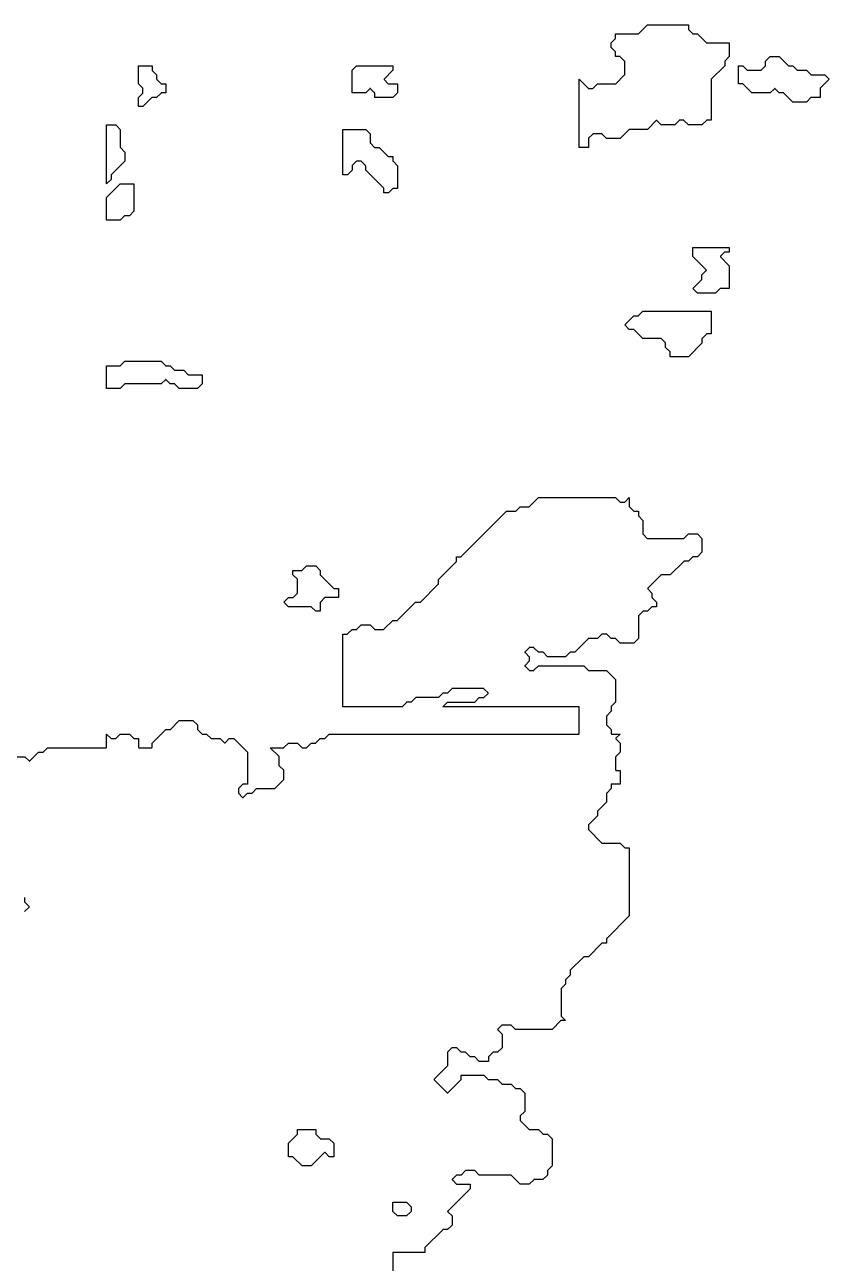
# Model space of a CAD drawing. Header units: metres. Extents: x 0 to 799, y 1 to 1100.
# Drawn here: x 450 to 627, y 827.6 to 1100 of the extents above; entities that cross this region are included whole.
import ezdxf

# ---------------------------------------------------------------- set-up
doc = ezdxf.new("R2010")
doc.units = ezdxf.units.M
doc.layers.add('forest', color=7, linetype='Continuous')
doc.layers.add('forestfragmentation', color=7, linetype='Continuous')

msp = doc.modelspace()

# ---------------------------------------------------------------- linework, layer by layer
at = {"layer": 'forest', "color": 194}
for points in [[(572, 1088), (572, 1088), (573.97, 1086.03), (573.98, 1086.02), (573.99, 1086.02), (573.99, 1086.01), (574, 1086.01), (574.01, 1086), (574.02, 1086), (574.03, 1086), (574.04, 1086), (574.96, 1086), (574.97, 1086), (574.98, 1086), (574.99, 1086), (575, 1086.01), (575.01, 1086.01), (575.01, 1086.02), (575.02, 1086.02), (575.03, 1086.03), (576, 1087), (576, 1087), (576, 1087), (579.96, 1087), (579.97, 1087), (579.98, 1087), (579.99, 1087), (580, 1087.01), (580.01, 1087.01), (580.01, 1087.02), (580.02, 1087.02), (580.03, 1087.03), (581.97, 1088.97), (581.98, 1088.98), (581.98, 1088.99), (581.99, 1088.99), (581.99, 1089), (582, 1089.01), (582, 1089.02), (582, 1089.03), (582, 1089.04), (582, 1091.96), (582, 1091.97), (582, 1091.98), (582, 1091.99), (581.99, 1092), (581.99, 1092.01), (581.98, 1092.01), (581.98, 1092.02), (581.97, 1092.03), (581.03, 1092.97), (581.02, 1092.98), (581.01, 1092.98), (581.01, 1092.99), (581, 1092.99), (580.99, 1093), (580.98, 1093), (580.97, 1093), (580.96, 1093), (580, 1093), (580, 1093), (580, 1093), (580, 1093.96), (580, 1093.97), (580, 1093.98), (580, 1093.99), (579.99, 1094), (579.99, 1094.01), (579.98, 1094.01), (579.98, 1094.02), (579.97, 1094.03), (579, 1095), (579, 1095), (579, 1095), (579, 1096), (579, 1096), (579, 1096), (579.97, 1096.97), (579.98, 1096.98), (579.98, 1096.99), (579.99, 1096.99), (579.99, 1097), (580, 1097.01), (580, 1097.02), (580, 1097.03), (580, 1097.04), (580, 1098), (580, 1098), (580, 1098), (584.96, 1098), (584.97, 1098), (584.98, 1098), (584.99, 1098), (585, 1098.01), (585.01, 1098.01), (585.01, 1098.02), (585.02, 1098.02), (585.03, 1098.03), (587, 1100), (587, 1100), (587, 1100), (596, 1100), (596, 1100), (596, 1100), (596, 1099.04), (596, 1099.03), (596, 1099.02), (596, 1099.01), (596.01, 1099), (596.01, 1098.99), (596.02, 1098.99), (596.02, 1098.98), (596.03, 1098.97), (596.97, 1098.03), (596.98, 1098.02), (596.99, 1098.02), (596.99, 1098.01), (597, 1098.01), (597.01, 1098), (597.02, 1098), (597.03, 1098), (597.04, 1098), (598, 1098), (598, 1098), (598, 1098), (599.97, 1096.03), (599.98, 1096.02), (599.99, 1096.02), (599.99, 1096.01), (600, 1096.01), (600.01, 1096), (600.02, 1096), (600.03, 1096), (600.04, 1096), (605, 1096), (605, 1096), (605, 1096), (605, 1093), (605, 1093), (605, 1093), (604.03, 1092.03), (604.02, 1092.02), (604.02, 1092.01), (604.01, 1092.01), (604.01, 1092), (604, 1091.99), (604, 1091.98), (604, 1091.97), (604, 1091.96), (604, 1091), (604, 1091), (604, 1091), (601.03, 1088.03), (601.02, 1088.02), (601.02, 1088.01), (601.01, 1088.01), (601.01, 1088), (601, 1087.99), (601, 1087.98), (601, 1087.97), (601, 1087.96), (601, 1079), (601, 1079), (601, 1079), (600.04, 1079), (600.03, 1079), (600.02, 1079), (600.01, 1079), (600, 1078.99), (599.99, 1078.99), (599.99, 1078.98), (599.98, 1078.98), (599.97, 1078.97), (599, 1078), (599, 1078), (599, 1078), (596, 1078), (596, 1078), (596, 1078), (595.03, 1078.97), (595.02, 1078.98), (595.01, 1078.98), (595.01, 1078.99), (595, 1078.99), (594.99, 1079), (594.98, 1079), (594.97, 1079), (594.96, 1079), (594.04, 1079), (594.03, 1079), (594.02, 1079), (594.01, 1079), (594, 1078.99), (593.99, 1078.99), (593.99, 1078.98), (593.98, 1078.98), (593.97, 1078.97), (593, 1078), (593, 1078), (593, 1078), (590, 1078), (590, 1078), (590, 1078), (589.07, 1078.93), (589.06, 1078.94), (589.06, 1078.94), (589.05, 1078.95), (589.04, 1078.95), (589.03, 1078.95), (589.02, 1078.96), (589.01, 1078.96), (589, 1078.96), (588.99, 1078.96), (588.98, 1078.96), (588.97, 1078.95), (588.96, 1078.95), (588.95, 1078.95), (588.94, 1078.94), (588.94, 1078.94), (588.93, 1078.93), (587, 1077), (587, 1077), (587, 1077), (583.04, 1077), (583.03, 1077), (583.02, 1077), (583.01, 1077), (583, 1076.99), (582.99, 1076.99), (582.99, 1076.98), (582.98, 1076.98), (582.97, 1076.97), (581, 1075), (581, 1075), (581, 1075), (578, 1075), (578, 1075), (578, 1075), (577.03, 1075.97), (577.02, 1075.98), (577.01, 1075.98), (577.01, 1075.99), (577, 1075.99), (576.99, 1076), (576.98, 1076), (576.97, 1076), (576.96, 1076), (575.04, 1076), (575.03, 1076), (575.02, 1076), (575.01, 1076), (575, 1075.99), (574.99, 1075.99), (574.99, 1075.98), (574.98, 1075.98), (574.97, 1075.97), (574.03, 1075.03), (574.02, 1075.02), (574.02, 1075.01), (574.01, 1075.01), (574.01, 1075), (574, 1074.99), (574, 1074.98), (574, 1074.97), (574, 1074.96), (574, 1073), (574, 1073), (574, 1073), (572, 1073), (572, 1073), (572, 1073), (572, 1088), (572, 1088)], [(607, 1087), (607, 1087), (607, 1091), (607, 1091), (607, 1091), (608, 1091), (608, 1091), (608, 1091), (608.97, 1090.03), (608.98, 1090.02), (608.99, 1090.02), (608.99, 1090.01), (609, 1090.01), (609.01, 1090), (609.02, 1090), (609.03, 1090), (609.04, 1090), (611.96, 1090), (611.97, 1090), (611.98, 1090), (611.99, 1090), (612, 1090.01), (612.01, 1090.01), (612.01, 1090.02), (612.02, 1090.02), (612.03, 1090.03), (612.97, 1090.97), (612.98, 1090.98), (612.98, 1090.99), (612.99, 1090.99), (612.99, 1091), (613, 1091.01), (613, 1091.02), (613, 1091.03), (613, 1091.04), (613, 1092), (613, 1092), (613, 1092), (614, 1093), (614, 1093), (614, 1093), (616, 1093), (616, 1093), (616, 1093), (617.97, 1091.03), (617.98, 1091.02), (617.99, 1091.02), (617.99, 1091.01), (618, 1091.01), (618.01, 1091), (618.02, 1091), (618.03, 1091), (618.04, 1091), (619, 1091), (619, 1091), (619, 1091), (619.97, 1090.03), (619.98, 1090.02), (619.99, 1090.02), (619.99, 1090.01), (620, 1090.01), (620.01, 1090), (620.02, 1090), (620.03, 1090), (620.04, 1090), (622, 1090), (622, 1090), (622, 1090), (622.97, 1089.03), (622.98, 1089.02), (622.99, 1089.02), (622.99, 1089.01), (623, 1089.01), (623.01, 1089), (623.02, 1089), (623.03, 1089), (623.04, 1089), (626, 1089), (626, 1089), (626, 1089), (627, 1088), (627, 1088), (627, 1088), (625.03, 1086.03), (625.02, 1086.02), (625.02, 1086.01), (625.01, 1086.01), (625.01, 1086), (625, 1085.99), (625, 1085.98), (625, 1085.97), (625, 1085.96), (625, 1084), (625, 1084), (625, 1084), (623.04, 1084), (623.03, 1084), (623.02, 1084), (623.01, 1084), (623, 1083.99), (622.99, 1083.99), (622.99, 1083.98), (622.98, 1083.98), (622.97, 1083.97), (622, 1083), (622, 1083), (622, 1083), (619, 1083), (619, 1083), (619, 1083), (617.03, 1084.97), (617.02, 1084.98), (617.01, 1084.98), (617.01, 1084.99), (617, 1084.99), (616.99, 1085), (616.98, 1085), (616.97, 1085), (616.96, 1085), (616, 1085), (616, 1085), (616, 1085), (615.07, 1085.93), (615.06, 1085.94), (615.06, 1085.94), (615.05, 1085.95), (615.04, 1085.95), (615.03, 1085.95), (615.02, 1085.96), (615.01, 1085.96), (615, 1085.96), (614.99, 1085.96), (614.98, 1085.96), (614.97, 1085.95), (614.96, 1085.95), (614.95, 1085.95), (614.94, 1085.94), (614.94, 1085.94), (614.93, 1085.93), (614, 1085), (614, 1085), (614, 1085), (610, 1085), (610, 1085), (610, 1085), (608.03, 1086.97), (608.02, 1086.98), (608.01, 1086.98), (608.01, 1086.99), (608, 1086.99), (607.99, 1087), (607.98, 1087), (607.97, 1087), (607.96, 1087), (607, 1087), (607, 1087)], [(475, 1091), (475, 1091), (478, 1091), (478, 1091), (478, 1091), (478, 1090.04), (478, 1090.03), (478, 1090.02), (478, 1090.01), (478.01, 1090), (478.01, 1089.99), (478.02, 1089.99), (478.02, 1089.98), (478.03, 1089.97), (479, 1089), (479, 1089), (479, 1089), (479, 1088.04), (479, 1088.03), (479, 1088.02), (479, 1088.01), (479.01, 1088), (479.01, 1087.99), (479.02, 1087.99), (479.02, 1087.98), (479.03, 1087.97), (479.97, 1087.03), (479.98, 1087.02), (479.99, 1087.02), (479.99, 1087.01), (480, 1087.01), (480.01, 1087), (480.02, 1087), (480.03, 1087), (480.04, 1087), (481, 1087), (481, 1087), (481, 1087), (481, 1085), (481, 1085), (481, 1085), (480.04, 1085), (480.03, 1085), (480.02, 1085), (480.01, 1085), (480, 1084.99), (479.99, 1084.99), (479.99, 1084.98), (479.98, 1084.98), (479.97, 1084.97), (479, 1084), (479, 1084), (479, 1084), (478.04, 1084), (478.03, 1084), (478.02, 1084), (478.01, 1084), (478, 1083.99), (477.99, 1083.99), (477.99, 1083.98), (477.98, 1083.98), (477.97, 1083.97), (476, 1082), (476, 1082), (476, 1082), (475, 1082), (475, 1082), (475, 1082), (475, 1084), (475, 1084), (475, 1084), (475.97, 1084.97), (475.98, 1084.98), (475.98, 1084.99), (475.99, 1084.99), (475.99, 1085), (476, 1085.01), (476, 1085.02), (476, 1085.03), (476, 1085.04), (476, 1085.96), (476, 1085.97), (476, 1085.98), (476, 1085.99), (475.99, 1086), (475.99, 1086.01), (475.98, 1086.01), (475.98, 1086.02), (475.97, 1086.03), (475, 1087), (475, 1087), (475, 1087), (475, 1091), (475, 1091)], [(522, 1085), (522, 1085), (522, 1090), (522, 1090), (522, 1090), (523, 1091), (523, 1091), (523, 1091), (531, 1091), (531, 1091), (531, 1091), (531, 1090), (531, 1090), (531, 1090), (529.07, 1088.07), (529.06, 1088.06), (529.06, 1088.06), (529.05, 1088.05), (529.05, 1088.04), (529.05, 1088.03), (529.04, 1088.02), (529.04, 1088.01), (529.04, 1088), (529.04, 1087.99), (529.04, 1087.98), (529.05, 1087.97), (529.05, 1087.96), (529.05, 1087.95), (529.06, 1087.94), (529.06, 1087.94), (529.07, 1087.93), (529.97, 1087.03), (529.98, 1087.02), (529.99, 1087.02), (529.99, 1087.01), (530, 1087.01), (530.01, 1087), (530.02, 1087), (530.03, 1087), (530.04, 1087), (532, 1087), (532, 1087), (532, 1087), (532, 1085), (532, 1085), (532, 1085), (531, 1084), (531, 1084), (531, 1084), (527, 1084), (527, 1084), (527, 1084), (527, 1084.96), (527, 1084.97), (527, 1084.98), (527, 1084.99), (526.99, 1085), (526.99, 1085.01), (526.98, 1085.01), (526.98, 1085.02), (526.97, 1085.03), (526.07, 1085.93), (526.06, 1085.94), (526.06, 1085.94), (526.05, 1085.95), (526.04, 1085.95), (526.03, 1085.95), (526.02, 1085.96), (526.01, 1085.96), (526, 1085.96), (525.99, 1085.96), (525.98, 1085.96), (525.97, 1085.95), (525.96, 1085.95), (525.95, 1085.95), (525.94, 1085.94), (525.94, 1085.94), (525.93, 1085.93), (525, 1085), (525, 1085), (525, 1085), (522, 1085), (522, 1085)], [(468, 1078), (468, 1078), (470, 1078), (470, 1078), (470, 1078), (471, 1077), (471, 1077), (471, 1077), (471, 1073.04), (471, 1073.03), (471, 1073.02), (471, 1073.01), (471.01, 1073), (471.01, 1072.99), (471.02, 1072.99), (471.02, 1072.98), (471.03, 1072.97), (472, 1072), (472, 1072), (472, 1072), (472, 1070), (472, 1070), (472, 1070), (469.03, 1067.03), (469.02, 1067.02), (469.02, 1067.01), (469.01, 1067.01), (469.01, 1067), (469, 1066.99), (469, 1066.98), (469, 1066.97), (469, 1066.96), (469, 1066), (469, 1066), (469, 1066), (468, 1065), (468, 1065), (468, 1065), (468, 1078), (468, 1078)], [(520, 1077), (520, 1077), (525, 1077), (525, 1077), (525, 1077), (526, 1076), (526, 1076), (526, 1076), (526, 1074.04), (526, 1074.03), (526, 1074.02), (526, 1074.01), (526.01, 1074), (526.01, 1073.99), (526.02, 1073.99), (526.02, 1073.98), (526.03, 1073.97), (526.97, 1073.03), (526.98, 1073.02), (526.99, 1073.02), (526.99, 1073.01), (527, 1073.01), (527.01, 1073), (527.02, 1073), (527.03, 1073), (527.04, 1073), (528, 1073), (528, 1073), (528, 1073), (529.97, 1071.03), (529.98, 1071.02), (529.99, 1071.02), (529.99, 1071.01), (530, 1071.01), (530.01, 1071), (530.02, 1071), (530.03, 1071), (530.04, 1071), (531, 1071), (531, 1071), (531, 1071), (531, 1070.04), (531, 1070.03), (531, 1070.02), (531, 1070.01), (531.01, 1070), (531.01, 1069.99), (531.02, 1069.99), (531.02, 1069.98), (531.03, 1069.97), (532, 1069), (532, 1069), (532, 1069), (532, 1064), (532, 1064), (532, 1064), (531.04, 1064), (531.03, 1064), (531.02, 1064), (531.01, 1064), (531, 1063.99), (530.99, 1063.99), (530.99, 1063.98), (530.98, 1063.98), (530.97, 1063.97), (530, 1063), (530, 1063), (530, 1063), (529, 1063), (529, 1063), (529, 1063), (529, 1063.96), (529, 1063.97), (529, 1063.98), (529, 1063.99), (528.99, 1064), (528.99, 1064.01), (528.98, 1064.01), (528.98, 1064.02), (528.97, 1064.03), (525, 1068), (525, 1068), (525, 1068), (525, 1068.96), (525, 1068.97), (525, 1068.98), (525, 1068.99), (524.99, 1069), (524.99, 1069.01), (524.98, 1069.01), (524.98, 1069.02), (524.97, 1069.03), (524.03, 1069.97), (524.02, 1069.98), (524.01, 1069.98), (524.01, 1069.99), (524, 1069.99), (523.99, 1070), (523.98, 1070), (523.97, 1070), (523.96, 1070), (523.04, 1070), (523.03, 1070), (523.02, 1070), (523.01, 1070), (523, 1069.99), (522.99, 1069.99), (522.99, 1069.98), (522.98, 1069.98), (522.97, 1069.97), (522.03, 1069.03), (522.02, 1069.02), (522.02, 1069.01), (522.01, 1069.01), (522.01, 1069), (522, 1068.99), (522, 1068.98), (522, 1068.97), (522, 1068.96), (522, 1068), (522, 1068), (522, 1068), (521, 1067), (521, 1067), (521, 1067), (520, 1067), (520, 1067), (520, 1067), (520, 1077), (520, 1077)], [(468, 1057), (468, 1057), (468, 1062), (468, 1062), (468, 1062), (471, 1065), (471, 1065), (471, 1065), (474, 1065), (474, 1065), (474, 1065), (474, 1059), (474, 1059), (474, 1059), (473, 1058), (473, 1058), (473, 1058), (472.04, 1058), (472.03, 1058), (472.02, 1058), (472.01, 1058), (472, 1057.99), (471.99, 1057.99), (471.99, 1057.98), (471.98, 1057.98), (471.97, 1057.97), (471, 1057), (471, 1057), (471, 1057), (468, 1057), (468, 1057)], [(597, 1051), (597, 1051), (605, 1051), (605, 1051), (605, 1051), (605, 1050), (605, 1050), (605, 1050), (604.04, 1050), (604.03, 1050), (604.02, 1050), (604.01, 1050), (604, 1049.99), (603.99, 1049.99), (603.99, 1049.98), (603.98, 1049.98), (603.97, 1049.97), (603.07, 1049.07), (603.06, 1049.06), (603.06, 1049.06), (603.05, 1049.05), (603.05, 1049.04), (603.05, 1049.03), (603.04, 1049.02), (603.04, 1049.01), (603.04, 1049), (603.04, 1048.99), (603.04, 1048.98), (603.05, 1048.97), (603.05, 1048.96), (603.05, 1048.95), (603.06, 1048.94), (603.06, 1048.94), (603.07, 1048.93), (605, 1047), (605, 1047), (605, 1047), (605, 1042), (605, 1042), (605, 1042), (603.04, 1042), (603.03, 1042), (603.02, 1042), (603.01, 1042), (603, 1041.99), (602.99, 1041.99), (602.99, 1041.98), (602.98, 1041.98), (602.97, 1041.97), (602, 1041), (602, 1041), (602, 1041), (598, 1041), (598, 1041), (598, 1041), (597, 1042), (597, 1042), (597, 1042), (598.97, 1043.97), (598.98, 1043.98), (598.98, 1043.99), (598.99, 1043.99), (598.99, 1044), (599, 1044.01), (599, 1044.02), (599, 1044.03), (599, 1044.04), (599, 1045), (599, 1045), (599, 1045), (599.93, 1045.93), (599.94, 1045.94), (599.94, 1045.94), (599.95, 1045.95), (599.95, 1045.96), (599.95, 1045.97), (599.96, 1045.98), (599.96, 1045.99), (599.96, 1046), (599.96, 1046.01), (599.96, 1046.02), (599.95, 1046.03), (599.95, 1046.04), (599.95, 1046.05), (599.94, 1046.06), (599.94, 1046.06), (599.93, 1046.07), (597, 1049), (597, 1049), (597, 1049), (597, 1051), (597, 1051)], [(582, 1034), (582, 1034), (584, 1036), (584, 1036), (584, 1036), (584.96, 1036), (584.97, 1036), (584.98, 1036), (584.99, 1036), (585, 1036.01), (585.01, 1036.01), (585.01, 1036.02), (585.02, 1036.02), (585.03, 1036.03), (586, 1037), (586, 1037), (586, 1037), (601, 1037), (601, 1037), (601, 1037), (601, 1032), (601, 1032), (601, 1032), (600.04, 1032), (600.03, 1032), (600.02, 1032), (600.01, 1032), (600, 1031.99), (599.99, 1031.99), (599.99, 1031.98), (599.98, 1031.98), (599.97, 1031.97), (599.03, 1031.03), (599.02, 1031.02), (599.02, 1031.01), (599.01, 1031.01), (599.01, 1031), (599, 1030.99), (599, 1030.98), (599, 1030.97), (599, 1030.96), (599, 1030), (599, 1030), (599, 1030), (596, 1027), (596, 1027), (596, 1027), (592, 1027), (592, 1027), (592, 1027), (592, 1027.96), (592, 1027.97), (592, 1027.98), (592, 1027.99), (591.99, 1028), (591.99, 1028.01), (591.98, 1028.01), (591.98, 1028.02), (591.97, 1028.03), (591, 1029), (591, 1029), (591, 1029), (591, 1029.96), (591, 1029.97), (591, 1029.98), (591, 1029.99), (590.99, 1030), (590.99, 1030.01), (590.98, 1030.01), (590.98, 1030.02), (590.97, 1030.03), (590.03, 1030.97), (590.02, 1030.98), (590.01, 1030.98), (590.01, 1030.99), (590, 1030.99), (589.99, 1031), (589.98, 1031), (589.97, 1031), (589.96, 1031), (586, 1031), (586, 1031), (586, 1031), (584.03, 1032.97), (584.02, 1032.98), (584.01, 1032.98), (584.01, 1032.99), (584, 1032.99), (583.99, 1033), (583.98, 1033), (583.97, 1033), (583.96, 1033), (583, 1033), (583, 1033), (583, 1033), (582, 1034), (582, 1034)], [(468, 1020), (468, 1020), (468, 1025), (468, 1025), (468, 1025), (470.96, 1025), (470.97, 1025), (470.98, 1025), (470.99, 1025), (471, 1025.01), (471.01, 1025.01), (471.01, 1025.02), (471.02, 1025.02), (471.03, 1025.03), (472, 1026), (472, 1026), (472, 1026), (480, 1026), (480, 1026), (480, 1026), (480.97, 1025.03), (480.98, 1025.02), (480.99, 1025.02), (480.99, 1025.01), (481, 1025.01), (481.01, 1025), (481.02, 1025), (481.03, 1025), (481.04, 1025), (482, 1025), (482, 1025), (482, 1025), (482.97, 1024.03), (482.98, 1024.02), (482.99, 1024.02), (482.99, 1024.01), (483, 1024.01), (483.01, 1024), (483.02, 1024), (483.03, 1024), (483.04, 1024), (485, 1024), (485, 1024), (485, 1024), (485.97, 1023.03), (485.98, 1023.02), (485.99, 1023.02), (485.99, 1023.01), (486, 1023.01), (486.01, 1023), (486.02, 1023), (486.03, 1023), (486.04, 1023), (489, 1023), (489, 1023), (489, 1023), (489, 1021), (489, 1021), (489, 1021), (488, 1020), (488, 1020), (488, 1020), (484, 1020), (484, 1020), (484, 1020), (483.03, 1020.97), (483.02, 1020.98), (483.01, 1020.98), (483.01, 1020.99), (483, 1020.99), (482.99, 1021), (482.98, 1021), (482.97, 1021), (482.96, 1021), (482, 1021), (482, 1021), (482, 1021), (481.07, 1021.93), (481.06, 1021.94), (481.06, 1021.94), (481.05, 1021.95), (481.04, 1021.95), (481.03, 1021.95), (481.02, 1021.96), (481.01, 1021.96), (481, 1021.96), (480.99, 1021.96), (480.98, 1021.96), (480.97, 1021.95), (480.96, 1021.95), (480.95, 1021.95), (480.94, 1021.94), (480.94, 1021.94), (480.93, 1021.93), (480, 1021), (480, 1021), (480, 1021), (472.04, 1021), (472.03, 1021), (472.02, 1021), (472.01, 1021), (472, 1020.99), (471.99, 1020.99), (471.99, 1020.98), (471.98, 1020.98), (471.97, 1020.97), (471, 1020), (471, 1020), (471, 1020), (468, 1020), (468, 1020)], [(448, 939), (450, 939), (450, 939), (450, 939), (450.93, 938.07), (450.94, 938.06), (450.94, 938.06), (450.95, 938.05), (450.96, 938.05), (450.97, 938.05), (450.98, 938.04), (450.99, 938.04), (451, 938.04), (451.01, 938.04), (451.02, 938.04), (451.03, 938.05), (451.04, 938.05), (451.05, 938.05), (451.06, 938.06), (451.06, 938.06), (451.07, 938.07), (453, 940), (453, 940), (453, 940), (453.96, 940), (453.97, 940), (453.98, 940), (453.99, 940), (454, 940.01), (454.01, 940.01), (454.01, 940.02), (454.02, 940.02), (454.03, 940.03), (455, 941), (455, 941), (455, 941), (467.9, 941), (467.91, 941), (467.92, 941), (467.93, 941), (467.94, 941.01), (467.95, 941.01), (467.96, 941.02), (467.96, 941.02), (467.97, 941.03), (467.98, 941.04), (467.98, 941.04), (467.99, 941.05), (467.99, 941.06), (468, 941.07), (468, 941.08), (468, 941.09), (468, 941.1), (468, 944), (468, 944), (468, 944), (468.97, 943.03), (468.98, 943.02), (468.99, 943.02), (468.99, 943.01), (469, 943.01), (469.01, 943), (469.02, 943), (469.03, 943), (469.04, 943), (469.96, 943), (469.97, 943), (469.98, 943), (469.99, 943), (470, 943.01), (470.01, 943.01), (470.01, 943.02), (470.02, 943.02), (470.03, 943.03), (471, 944), (471, 944), (471, 944), (473, 944), (473, 944), (473, 944), (473.97, 943.03), (473.98, 943.02), (473.99, 943.02), (473.99, 943.01), (474, 943.01), (474.01, 943), (474.02, 943), (474.03, 943), (474.04, 943), (475, 943), (475, 943), (475, 943), (475, 941.1), (475, 941.09), (475, 941.08), (475, 941.07), (475.01, 941.06), (475.01, 941.05), (475.02, 941.04), (475.02, 941.04), (475.03, 941.03), (475.04, 941.02), (475.04, 941.02), (475.05, 941.01), (475.06, 941.01), (475.07, 941), (475.08, 941), (475.09, 941), (475.1, 941), (477.9, 941), (477.91, 941), (477.92, 941), (477.93, 941), (477.94, 941.01), (477.95, 941.01), (477.96, 941.02), (477.96, 941.02), (477.97, 941.03), (477.98, 941.04), (477.98, 941.04), (477.99, 941.05), (477.99, 941.06), (478, 941.07), (478, 941.08), (478, 941.09), (478, 941.1), (478, 942), (478, 942), (478, 942), (481, 945), (481, 945), (481, 945), (481.96, 945), (481.97, 945), (481.98, 945), (481.99, 945), (482, 945.01), (482.01, 945.01), (482.01, 945.02), (482.02, 945.02), (482.03, 945.03), (484, 947), (484, 947), (484, 947), (487, 947), (487, 947), (487, 947), (488, 946), (488, 946), (488, 946), (488, 945.04), (488, 945.03), (488, 945.02), (488, 945.01), (488.01, 945), (488.01, 944.99), (488.02, 944.99), (488.02, 944.98), (488.03, 944.97), (488.97, 944.03), (488.98, 944.02), (488.99, 944.02), (488.99, 944.01), (489, 944.01), (489.01, 944), (489.02, 944), (489.03, 944), (489.04, 944), (490, 944), (490, 944), (490, 944), (490.97, 943.03), (490.98, 943.02), (490.99, 943.02), (490.99, 943.01), (491, 943.01), (491.01, 943), (491.02, 943), (491.03, 943), (491.04, 943), (493, 943), (493, 943), (493, 943), (493.93, 942.07), (493.94, 942.06), (493.94, 942.06), (493.95, 942.05), (493.96, 942.05), (493.97, 942.05), (493.98, 942.04), (493.99, 942.04), (494, 942.04), (494.01, 942.04), (494.02, 942.04), (494.03, 942.05), (494.04, 942.05), (494.05, 942.05), (494.06, 942.06), (494.06, 942.06), (494.07, 942.07), (495, 943), (495, 943), (495, 943), (496, 943), (496, 943), (496, 943), (499, 940), (499, 940), (499, 940), (499, 933), (499, 933), (499, 933), (498.04, 933), (498.03, 933), (498.02, 933), (498.01, 933), (498, 932.99), (497.99, 932.99), (497.99, 932.98), (497.98, 932.98), (497.97, 932.97), (497.03, 932.03), (497.02, 932.02), (497.02, 932.01), (497.01, 932.01), (497.01, 932), (497, 931.99), (497, 931.98), (497, 931.97), (497, 931.96), (497, 931.04), (497, 931.03), (497, 931.02), (497, 931.01), (497.01, 931), (497.01, 930.99), (497.02, 930.99), (497.02, 930.98), (497.03, 930.97), (497.93, 930.07), (497.94, 930.06), (497.94, 930.06), (497.95, 930.05), (497.96, 930.05), (497.97, 930.05), (497.98, 930.04), (497.99, 930.04), (498, 930.04), (498.01, 930.04), (498.02, 930.04), (498.03, 930.05), (498.04, 930.05), (498.05, 930.05), (498.06, 930.06), (498.06, 930.06), (498.07, 930.07), (499, 931), (499, 931), (499, 931), (499.96, 931), (499.97, 931), (499.98, 931), (499.99, 931), (500, 931.01), (500.01, 931.01), (500.01, 931.02), (500.02, 931.02), (500.03, 931.03), (501, 932), (501, 932), (501, 932), (504.96, 932), (504.97, 932), (504.98, 932), (504.99, 932), (505, 932.01), (505.01, 932.01), (505.01, 932.02), (505.02, 932.02), (505.03, 932.03), (506.97, 933.97), (506.98, 933.98), (506.98, 933.99), (506.99, 933.99), (506.99, 934), (507, 934.01), (507, 934.02), (507, 934.03), (507, 934.04), (507, 935.96), (507, 935.97), (507, 935.98), (507, 935.99), (506.99, 936), (506.99, 936.01), (506.98, 936.01), (506.98, 936.02), (506.97, 936.03), (506, 937), (506, 937), (506, 937), (506, 938.96), (506, 938.97), (506, 938.98), (506, 938.99), (505.99, 939), (505.99, 939.01), (505.98, 939.01), (505.98, 939.02), (505.97, 939.03), (504, 941), (504, 941), (504, 941), (506.96, 941), (506.97, 941), (506.98, 941), (506.99, 941), (507, 941.01), (507.01, 941.01), (507.01, 941.02), (507.02, 941.02), (507.03, 941.03), (508, 942), (508, 942), (508, 942), (510, 942), (510, 942), (510, 942), (510.97, 941.03), (510.98, 941.02), (510.99, 941.02), (510.99, 941.01), (511, 941.01), (511.01, 941), (511.02, 941), (511.03, 941), (511.04, 941), (511.96, 941), (511.97, 941), (511.98, 941), (511.99, 941), (512, 941.01), (512.01, 941.01), (512.01, 941.02), (512.02, 941.02), (512.03, 941.03), (513, 942), (513, 942), (513, 942), (513.96, 942), (513.97, 942), (513.98, 942), (513.99, 942), (514, 942.01), (514.01, 942.01), (514.01, 942.02), (514.02, 942.02), (514.03, 942.03), (515, 943), (515, 943), (515, 943), (515.96, 943), (515.97, 943), (515.98, 943), (515.99, 943), (516, 943.01), (516.01, 943.01), (516.01, 943.02), (516.02, 943.02), (516.03, 943.03), (517, 944), (517, 944), (517, 944), (571.9, 944), (571.91, 944), (571.92, 944), (571.93, 944), (571.94, 944.01), (571.95, 944.01), (571.96, 944.02), (571.96, 944.02), (571.97, 944.03), (571.98, 944.04), (571.98, 944.04), (571.99, 944.05), (571.99, 944.06), (572, 944.07), (572, 944.08), (572, 944.09), (572, 944.1), (572, 949.9), (572, 949.91), (572, 949.92), (572, 949.93), (571.99, 949.94), (571.99, 949.95), (571.98, 949.96), (571.98, 949.96), (571.97, 949.97), (571.96, 949.98), (571.96, 949.98), (571.95, 949.99), (571.94, 949.99), (571.93, 950), (571.92, 950), (571.91, 950), (571.9, 950), (542, 950), (542, 950), (542, 950), (543, 951), (543, 951), (543, 951), (548.96, 951), (548.97, 951), (548.98, 951), (548.99, 951), (549, 951.01), (549.01, 951.01), (549.01, 951.02), (549.02, 951.02), (549.03, 951.03), (550, 952), (550, 952), (550, 952), (550.96, 952), (550.97, 952), (550.98, 952), (550.99, 952), (551, 952.01), (551.01, 952.01), (551.01, 952.02), (551.02, 952.02), (551.03, 952.03), (551.93, 952.93), (551.94, 952.94), (551.94, 952.94), (551.95, 952.95), (551.95, 952.96), (551.95, 952.97), (551.96, 952.98), (551.96, 952.99), (551.96, 953), (551.96, 953.01), (551.96, 953.02), (551.95, 953.03), (551.95, 953.04), (551.95, 953.05), (551.94, 953.06), (551.94, 953.06), (551.93, 953.07), (551.03, 953.97), (551.02, 953.98), (551.01, 953.98), (551.01, 953.99), (551, 953.99), (550.99, 954), (550.98, 954), (550.97, 954), (550.96, 954), (544.04, 954), (544.03, 954), (544.02, 954), (544.01, 954), (544, 953.99), (543.99, 953.99), (543.99, 953.98), (543.98, 953.98), (543.97, 953.97), (543, 953), (543, 953), (543, 953), (542.04, 953), (542.03, 953), (542.02, 953), (542.01, 953), (542, 952.99), (541.99, 952.99), (541.99, 952.98), (541.98, 952.98), (541.97, 952.97), (541, 952), (541, 952), (541, 952), (536.04, 952), (536.03, 952), (536.02, 952), (536.01, 952), (536, 951.99), (535.99, 951.99), (535.99, 951.98), (535.98, 951.98), (535.97, 951.97), (535, 951), (535, 951), (535, 951), (534.04, 951), (534.03, 951), (534.02, 951), (534.01, 951), (534, 950.99), (533.99, 950.99), (533.99, 950.98), (533.98, 950.98), (533.97, 950.97), (533, 950), (533, 950), (533, 950), (520, 950), (520, 950), (520, 950), (520, 966), (520, 966), (520, 966), (520.96, 966), (520.97, 966), (520.98, 966), (520.99, 966), (521, 966.01), (521.01, 966.01), (521.01, 966.02), (521.02, 966.02), (521.03, 966.03), (522, 967), (522, 967), (522, 967), (522.96, 967), (522.97, 967), (522.98, 967), (522.99, 967), (523, 967.01), (523.01, 967.01), (523.01, 967.02), (523.02, 967.02), (523.03, 967.03), (524, 968), (524, 968), (524, 968), (526, 968), (526, 968), (526, 968), (526.97, 967.03), (526.98, 967.02), (526.99, 967.02), (526.99, 967.01), (527, 967.01), (527.01, 967), (527.02, 967), (527.03, 967), (527.04, 967), (528.96, 967), (528.97, 967), (528.98, 967), (528.99, 967), (529, 967.01), (529.01, 967.01), (529.01, 967.02), (529.02, 967.02), (529.03, 967.03), (531, 969), (531, 969), (531, 969), (531.96, 969), (531.97, 969), (531.98, 969), (531.99, 969), (532, 969.01), (532.01, 969.01), (532.01, 969.02), (532.02, 969.02), (532.03, 969.03), (536, 973), (536, 973), (536, 973), (536.96, 973), (536.97, 973), (536.98, 973), (536.99, 973), (537, 973.01), (537.01, 973.01), (537.01, 973.02), (537.02, 973.02), (537.03, 973.03), (540.97, 976.97), (540.98, 976.98), (540.98, 976.99), (540.99, 976.99), (540.99, 977), (541, 977.01), (541, 977.02), (541, 977.03), (541, 977.04), (541, 978), (541, 978), (541, 978), (544.97, 981.97), (544.98, 981.98), (544.98, 981.99), (544.99, 981.99), (544.99, 982), (545, 982.01), (545, 982.02), (545, 982.03), (545, 982.04), (545, 983), (545, 983), (545, 983), (545.96, 983), (545.97, 983), (545.98, 983), (545.99, 983), (546, 983.01), (546.01, 983.01), (546.01, 983.02), (546.02, 983.02), (546.03, 983.03), (556, 993), (556, 993), (556, 993), (557.96, 993), (557.97, 993), (557.98, 993), (557.99, 993), (558, 993.01), (558.01, 993.01), (558.01, 993.02), (558.02, 993.02), (558.03, 993.03), (559, 994), (559, 994), (559, 994), (560.96, 994), (560.97, 994), (560.98, 994), (560.99, 994), (561, 994.01), (561.01, 994.01), (561.01, 994.02), (561.02, 994.02), (561.03, 994.03), (563, 996), (563, 996), (563, 996), (580, 996), (580, 996), (580, 996), (580.97, 995.03), (580.98, 995.02), (580.99, 995.02), (580.99, 995.01), (581, 995.01), (581.01, 995), (581.02, 995), (581.03, 995), (581.04, 995), (581.96, 995), (581.97, 995), (581.98, 995), (581.99, 995), (582, 995.01), (582.01, 995.01), (582.01, 995.02), (582.02, 995.02), (582.03, 995.03), (583, 996), (583, 996), (583, 996), (583, 994.04), (583, 994.03), (583, 994.02), (583, 994.01), (583.01, 994), (583.01, 993.99), (583.02, 993.99), (583.02, 993.98), (583.03, 993.97), (583.97, 993.03), (583.98, 993.02), (583.99, 993.02), (583.99, 993.01), (584, 993.01), (584.01, 993), (584.02, 993), (584.03, 993), (584.04, 993), (585, 993), (585, 993), (585, 993), (585, 992.04), (585, 992.03), (585, 992.02), (585, 992.01), (585.01, 992), (585.01, 991.99), (585.02, 991.99), (585.02, 991.98), (585.03, 991.97), (586, 991), (586, 991), (586, 991), (586, 988.04), (586, 988.03), (586, 988.02), (586, 988.01), (586.01, 988), (586.01, 987.99), (586.02, 987.99), (586.02, 987.98), (586.03, 987.97), (586.97, 987.03), (586.98, 987.02), (586.99, 987.02), (586.99, 987.01), (587, 987.01), (587.01, 987), (587.02, 987), (587.03, 987), (587.04, 987), (594.96, 987), (594.97, 987), (594.98, 987), (594.99, 987), (595, 987.01), (595.01, 987.01), (595.01, 987.02), (595.02, 987.02), (595.03, 987.03), (596, 988), (596, 988), (596, 988), (598, 988), (598, 988), (598, 988), (599, 987), (599, 987), (599, 987), (599, 984), (599, 984), (599, 984), (598, 983), (598, 983), (598, 983), (597.04, 983), (597.03, 983), (597.02, 983), (597.01, 983), (597, 982.99), (596.99, 982.99), (596.99, 982.98), (596.98, 982.98), (596.97, 982.97), (596, 982), (596, 982), (596, 982), (595.04, 982), (595.03, 982), (595.02, 982), (595.01, 982), (595, 981.99), (594.99, 981.99), (594.99, 981.98), (594.98, 981.98), (594.97, 981.97), (592, 979), (592, 979), (592, 979), (590.04, 979), (590.03, 979), (590.02, 979), (590.01, 979), (590, 978.99), (589.99, 978.99), (589.99, 978.98), (589.98, 978.98), (589.97, 978.97), (587.07, 976.07), (587.06, 976.06), (587.06, 976.06), (587.05, 976.05), (587.05, 976.04), (587.05, 976.03), (587.04, 976.02), (587.04, 976.01), (587.04, 976), (587.04, 975.99), (587.04, 975.98), (587.05, 975.97), (587.05, 975.96), (587.05, 975.95), (587.06, 975.94), (587.06, 975.94), (587.07, 975.93), (588, 975), (588, 975), (588, 975), (588, 974.04), (588, 974.03), (588, 974.02), (588, 974.01), (588.01, 974), (588.01, 973.99), (588.02, 973.99), (588.02, 973.98), (588.03, 973.97), (589, 973), (589, 973), (589, 973), (589, 972), (589, 972), (589, 972), (588.04, 972), (588.03, 972), (588.02, 972), (588.01, 972), (588, 971.99), (587.99, 971.99), (587.99, 971.98), (587.98, 971.98), (587.97, 971.97), (587, 971), (587, 971), (587, 971), (586.04, 971), (586.03, 971), (586.02, 971), (586.01, 971), (586, 970.99), (585.99, 970.99), (585.99, 970.98), (585.98, 970.98), (585.97, 970.97), (585.03, 970.03), (585.02, 970.02), (585.02, 970.01), (585.01, 970.01), (585.01, 970), (585, 969.99), (585, 969.98), (585, 969.97), (585, 969.96), (585, 965), (585, 965), (585, 965), (584, 964), (584, 964), (584, 964), (581, 964), (581, 964), (581, 964), (580.03, 964.97), (580.02, 964.98), (580.01, 964.98), (580.01, 964.99), (580, 964.99), (579.99, 965), (579.98, 965), (579.97, 965), (579.96, 965), (579, 965), (579, 965), (579, 965), (578.03, 965.97), (578.02, 965.98), (578.01, 965.98), (578.01, 965.99), (578, 965.99), (577.99, 966), (577.98, 966), (577.97, 966), (577.96, 966), (577.04, 966), (577.03, 966), (577.02, 966), (577.01, 966), (577, 965.99), (576.99, 965.99), (576.99, 965.98), (576.98, 965.98), (576.97, 965.97), (576, 965), (576, 965), (576, 965), (574.04, 965), (574.03, 965), (574.02, 965), (574.01, 965), (574, 964.99), (573.99, 964.99), (573.99, 964.98), (573.98, 964.98), (573.97, 964.97), (571, 962), (571, 962), (571, 962), (570.04, 962), (570.03, 962), (570.02, 962), (570.01, 962), (570, 961.99), (569.99, 961.99), (569.99, 961.98), (569.98, 961.98), (569.97, 961.97), (569, 961), (569, 961), (569, 961), (565, 961), (565, 961), (565, 961), (564.03, 961.97), (564.02, 961.98), (564.01, 961.98), (564.01, 961.99), (564, 961.99), (563.99, 962), (563.98, 962), (563.97, 962), (563.96, 962), (563, 962), (563, 962), (563, 962), (562.03, 962.97), (562.02, 962.98), (562.01, 962.98), (562.01, 962.99), (562, 962.99), (561.99, 963), (561.98, 963), (561.97, 963), (561.96, 963), (561.04, 963), (561.03, 963), (561.02, 963), (561.01, 963), (561, 962.99), (560.99, 962.99), (560.99, 962.98), (560.98, 962.98), (560.97, 962.97), (560.07, 962.07), (560.06, 962.06), (560.06, 962.06), (560.05, 962.05), (560.05, 962.04), (560.05, 962.03), (560.04, 962.02), (560.04, 962.01), (560.04, 962), (560.04, 961.99), (560.04, 961.98), (560.05, 961.97), (560.05, 961.96), (560.05, 961.95), (560.06, 961.94), (560.06, 961.94), (560.07, 961.93), (561, 961), (561, 961), (561, 961), (561, 960), (561, 960), (561, 960), (560.07, 959.07), (560.06, 959.06), (560.06, 959.06), (560.05, 959.05), (560.05, 959.04), (560.05, 959.03), (560.04, 959.02), (560.04, 959.01), (560.04, 959), (560.04, 958.99), (560.04, 958.98), (560.05, 958.97), (560.05, 958.96), (560.05, 958.95), (560.06, 958.94), (560.06, 958.94), (560.07, 958.93), (560.97, 958.03), (560.98, 958.02), (560.99, 958.02), (560.99, 958.01), (561, 958.01), (561.01, 958), (561.02, 958), (561.03, 958), (561.04, 958), (561.96, 958), (561.97, 958), (561.98, 958), (561.99, 958), (562, 958.01), (562.01, 958.01), (562.01, 958.02), (562.02, 958.02), (562.03, 958.03), (563, 959), (563, 959), (563, 959), (573, 959), (573, 959), (573, 959), (573.97, 958.03), (573.98, 958.02), (573.99, 958.02), (573.99, 958.01), (574, 958.01), (574.01, 958), (574.02, 958), (574.03, 958), (574.04, 958), (578, 958), (578, 958), (578, 958), (580, 956), (580, 956), (580, 956), (580, 951), (580, 951), (580, 951), (579.03, 950.03), (579.02, 950.02), (579.02, 950.01), (579.01, 950.01), (579.01, 950), (579, 949.99), (579, 949.98), (579, 949.97), (579, 949.96), (579, 949), (579, 949), (579, 949), (578.03, 948.03), (578.02, 948.02), (578.02, 948.01), (578.01, 948.01), (578.01, 948), (578, 947.99), (578, 947.98), (578, 947.97), (578, 947.96), (578, 946.04), (578, 946.03), (578, 946.02), (578, 946.01), (578.01, 946), (578.01, 945.99), (578.02, 945.99), (578.02, 945.98), (578.03, 945.97), (579, 945), (579, 945), (579, 945), (579, 944.1), (579, 944.09), (579, 944.08), (579, 944.07), (579.01, 944.06), (579.01, 944.05), (579.02, 944.04), (579.02, 944.04), (579.03, 944.03), (579.04, 944.02), (579.04, 944.02), (579.05, 944.01), (579.06, 944.01), (579.07, 944), (579.08, 944), (579.09, 944), (579.1, 944), (581, 944), (581, 944), (581, 944), (580.07, 943.07), (580.06, 943.06), (580.06, 943.06), (580.05, 943.05), (580.05, 943.04), (580.05, 943.03), (580.04, 943.02), (580.04, 943.01), (580.04, 943), (580.04, 942.99), (580.04, 942.98), (580.05, 942.97), (580.05, 942.96), (580.05, 942.95), (580.06, 942.94), (580.06, 942.94), (580.07, 942.93), (581, 942), (581, 942), (581, 942), (581, 940), (581, 940), (581, 940), (580.03, 939.03), (580.02, 939.02), (580.02, 939.01), (580.01, 939.01), (580.01, 939), (580, 938.99), (580, 938.98), (580, 938.97), (580, 938.96), (580, 936.1), (580, 936.09), (580, 936.08), (580, 936.07), (580.01, 936.06), (580.01, 936.05), (580.02, 936.04), (580.02, 936.04), (580.03, 936.03), (580.04, 936.02), (580.04, 936.02), (580.05, 936.01), (580.06, 936.01), (580.07, 936), (580.08, 936), (580.09, 936), (580.1, 936), (581, 936), (581, 936), (581, 936), (581, 933), (581, 933), (581, 933), (579.1, 933), (579.09, 933), (579.08, 933), (579.07, 933), (579.06, 932.99), (579.05, 932.99), (579.04, 932.98), (579.04, 932.98), (579.03, 932.97), (579.02, 932.96), (579.02, 932.96), (579.01, 932.95), (579.01, 932.94), (579, 932.93), (579, 932.92), (579, 932.91), (579, 932.9), (579, 932), (579, 932), (579, 932), (578.03, 931.03), (578.02, 931.02), (578.02, 931.01), (578.01, 931.01), (578.01, 931), (578, 930.99), (578, 930.98), (578, 930.97), (578, 930.96), (578, 929), (578, 929), (578, 929), (576.03, 927.03), (576.02, 927.02), (576.02, 927.01), (576.01, 927.01), (576.01, 927), (576, 926.99), (576, 926.98), (576, 926.97), (576, 926.96), (576, 926), (576, 926), (576, 926), (574.03, 924.03), (574.02, 924.02), (574.02, 924.01), (574.01, 924.01), (574.01, 924), (574, 923.99), (574, 923.98), (574, 923.97), (574, 923.96), (574, 923.04), (574, 923.03), (574, 923.02), (574, 923.01), (574.01, 923), (574.01, 922.99), (574.02, 922.99), (574.02, 922.98), (574.03, 922.97), (576.97, 920.03), (576.98, 920.02), (576.99, 920.02), (576.99, 920.01), (577, 920.01), (577.01, 920), (577.02, 920), (577.03, 920), (577.04, 920), (581, 920), (581, 920), (581, 920), (581.97, 919.03), (581.98, 919.02), (581.99, 919.02), (581.99, 919.01), (582, 919.01), (582.01, 919), (582.02, 919), (582.03, 919), (582.04, 919), (583, 919), (583, 919), (583, 919), (583, 904), (583, 904), (583, 904), (578.03, 899.03), (578.02, 899.02), (578.02, 899.01), (578.01, 899.01), (578.01, 899), (578, 898.99), (578, 898.98), (578, 898.97), (578, 898.96), (578, 898), (578, 898), (578, 898), (577.04, 898), (577.03, 898), (577.02, 898), (577.01, 898), (577, 897.99), (576.99, 897.99), (576.99, 897.98), (576.98, 897.98), (576.97, 897.97), (574, 895), (574, 895), (574, 895), (573.04, 895), (573.03, 895), (573.02, 895), (573.01, 895), (573, 894.99), (572.99, 894.99), (572.99, 894.98), (572.98, 894.98), (572.97, 894.97), (570.03, 892.03), (570.02, 892.02), (570.02, 892.01), (570.01, 892.01), (570.01, 892), (570, 891.99), (570, 891.98), (570, 891.97), (570, 891.96), (570, 891), (570, 891), (570, 891), (569.03, 890.03), (569.02, 890.02), (569.02, 890.01), (569.01, 890.01), (569.01, 890), (569, 889.99), (569, 889.98), (569, 889.97), (569, 889.96), (569, 889), (569, 889), (569, 889), (568.03, 888.03), (568.02, 888.02), (568.02, 888.01), (568.01, 888.01), (568.01, 888), (568, 887.99), (568, 887.98), (568, 887.97), (568, 887.96), (568, 882.04), (568, 882.03), (568, 882.02), (568, 882.01), (568.01, 882), (568.01, 881.99), (568.02, 881.99), (568.02, 881.98), (568.03, 881.97), (569, 881), (569, 881), (569, 881), (568.04, 881), (568.03, 881), (568.02, 881), (568.01, 881), (568, 880.99), (567.99, 880.99), (567.99, 880.98), (567.98, 880.98), (567.97, 880.97), (566, 879), (566, 879), (566, 879), (558, 879), (558, 879), (558, 879), (557.03, 879.97), (557.02, 879.98), (557.01, 879.98), (557.01, 879.99), (557, 879.99), (556.99, 880), (556.98, 880), (556.97, 880), (556.96, 880), (555.04, 880), (555.03, 880), (555.02, 880), (555.01, 880), (555, 879.99), (554.99, 879.99), (554.99, 879.98), (554.98, 879.98), (554.97, 879.97), (554.07, 879.07), (554.06, 879.06), (554.06, 879.06), (554.05, 879.05), (554.05, 879.04), (554.05, 879.03), (554.04, 879.02), (554.04, 879.01), (554.04, 879), (554.04, 878.99), (554.04, 878.98), (554.05, 878.97), (554.05, 878.96), (554.05, 878.95), (554.06, 878.94), (554.06, 878.94), (554.07, 878.93), (555, 878), (555, 878), (555, 878), (555, 875), (555, 875), (555, 875), (554, 874), (554, 874), (554, 874), (553.04, 874), (553.03, 874), (553.02, 874), (553.01, 874), (553, 873.99), (552.99, 873.99), (552.99, 873.98), (552.98, 873.98), (552.97, 873.97), (552.03, 873.03), (552.02, 873.02), (552.02, 873.01), (552.01, 873.01), (552.01, 873), (552, 872.99), (552, 872.98), (552, 872.97), (552, 872.96), (552, 872), (552, 872), (552, 872), (550, 872), (550, 872), (550, 872), (549.03, 872.97), (549.02, 872.98), (549.01, 872.98), (549.01, 872.99), (549, 872.99), (548.99, 873), (548.98, 873), (548.97, 873), (548.96, 873), (548, 873), (548, 873), (548, 873), (547.03, 873.97), (547.02, 873.98), (547.01, 873.98), (547.01, 873.99), (547, 873.99), (546.99, 874), (546.98, 874), (546.97, 874), (546.96, 874), (546, 874), (546, 874), (546, 874), (545.03, 874.97), (545.02, 874.98), (545.01, 874.98), (545.01, 874.99), (545, 874.99), (544.99, 875), (544.98, 875), (544.97, 875), (544.96, 875), (544.04, 875), (544.03, 875), (544.02, 875), (544.01, 875), (544, 874.99), (543.99, 874.99), (543.99, 874.98), (543.98, 874.98), (543.97, 874.97), (543.03, 874.03), (543.02, 874.02), (543.02, 874.01), (543.01, 874.01), (543.01, 874), (543, 873.99), (543, 873.98), (543, 873.97), (543, 873.96), (543, 871), (543, 871), (543, 871), (540.07, 868.07), (540.06, 868.06), (540.06, 868.06), (540.05, 868.05), (540.05, 868.04), (540.05, 868.03), (540.04, 868.02), (540.04, 868.01), (540.04, 868), (540.04, 867.99), (540.04, 867.98), (540.05, 867.97), (540.05, 867.96), (540.05, 867.95), (540.06, 867.94), (540.06, 867.94), (540.07, 867.93), (542.93, 865.07), (542.94, 865.06), (542.94, 865.06), (542.95, 865.05), (542.96, 865.05), (542.97, 865.05), (542.98, 865.04), (542.99, 865.04), (543, 865.04), (543.01, 865.04), (543.02, 865.04), (543.03, 865.05), (543.04, 865.05), (543.05, 865.05), (543.06, 865.06), (543.06, 865.06), (543.07, 865.07), (545.97, 867.97), (545.98, 867.98), (545.98, 867.99), (545.99, 867.99), (545.99, 868), (546, 868.01), (546, 868.02), (546, 868.03), (546, 868.04), (546, 869), (546, 869), (546, 869), (551, 869), (551, 869), (551, 869), (551.97, 868.03), (551.98, 868.02), (551.99, 868.02), (551.99, 868.01), (552, 868.01), (552.01, 868), (552.02, 868), (552.03, 868), (552.04, 868), (554, 868), (554, 868), (554, 868), (554.97, 867.03), (554.98, 867.02), (554.99, 867.02), (554.99, 867.01), (555, 867.01), (555.01, 867), (555.02, 867), (555.03, 867), (555.04, 867), (557, 867), (557, 867), (557, 867), (557.97, 866.03), (557.98, 866.02), (557.99, 866.02), (557.99, 866.01), (558, 866.01), (558.01, 866), (558.02, 866), (558.03, 866), (558.04, 866), (559, 866), (559, 866), (559, 866), (560, 865), (560, 865), (560, 865), (560, 861), (560, 861), (560, 861), (559.03, 860.03), (559.02, 860.02), (559.02, 860.01), (559.01, 860.01), (559.01, 860), (559, 859.99), (559, 859.98), (559, 859.97), (559, 859.96), (559, 859.04), (559, 859.03), (559, 859.02), (559, 859.01), (559.01, 859), (559.01, 858.99), (559.02, 858.99), (559.02, 858.98), (559.03, 858.97), (560.97, 857.03), (560.98, 857.02), (560.99, 857.02), (560.99, 857.01), (561, 857.01), (561.01, 857), (561.02, 857), (561.03, 857), (561.04, 857), (563, 857), (563, 857), (563, 857), (563.97, 856.03), (563.98, 856.02), (563.99, 856.02), (563.99, 856.01), (564, 856.01), (564.01, 856), (564.02, 856), (564.03, 856), (564.04, 856), (565, 856), (565, 856), (565, 856), (566, 855), (566, 855), (566, 855), (566, 849), (566, 849), (566, 849), (565.03, 848.03), (565.02, 848.02), (565.02, 848.01), (565.01, 848.01), (565.01, 848), (565, 847.99), (565, 847.98), (565, 847.97), (565, 847.96), (565, 847), (565, 847), (565, 847), (564, 846), (564, 846), (564, 846), (562.04, 846), (562.03, 846), (562.02, 846), (562.01, 846), (562, 845.99), (561.99, 845.99), (561.99, 845.98), (561.98, 845.98), (561.97, 845.97), (561, 845), (561, 845), (561, 845), (559, 845), (559, 845), (559, 845), (557.03, 846.97), (557.02, 846.98), (557.01, 846.98), (557.01, 846.99), (557, 846.99), (556.99, 847), (556.98, 847), (556.97, 847), (556.96, 847), (550, 847), (550, 847), (550, 847), (549.03, 847.97), (549.02, 847.98), (549.01, 847.98), (549.01, 847.99), (549, 847.99), (548.99, 848), (548.98, 848), (548.97, 848), (548.96, 848), (547.04, 848), (547.03, 848), (547.02, 848), (547.01, 848), (547, 847.99), (546.99, 847.99), (546.99, 847.98), (546.98, 847.98), (546.97, 847.97), (546, 847), (546, 847), (546, 847), (545.04, 847), (545.03, 847), (545.02, 847), (545.01, 847), (545, 846.99), (544.99, 846.99), (544.99, 846.98), (544.98, 846.98), (544.97, 846.97), (544.07, 846.07), (544.06, 846.06), (544.06, 846.06), (544.05, 846.05), (544.05, 846.04), (544.05, 846.03), (544.04, 846.02), (544.04, 846.01), (544.04, 846), (544.04, 845.99), (544.04, 845.98), (544.05, 845.97), (544.05, 845.96), (544.05, 845.95), (544.06, 845.94), (544.06, 845.94), (544.07, 845.93), (544.97, 845.03), (544.98, 845.02), (544.99, 845.02), (544.99, 845.01), (545, 845.01), (545.01, 845), (545.02, 845), (545.03, 845), (545.04, 845), (548, 845), (548, 845), (548, 845), (548, 844), (548, 844), (548, 844), (543.07, 839.07), (543.06, 839.06), (543.06, 839.06), (543.05, 839.05), (543.05, 839.04), (543.05, 839.03), (543.04, 839.02), (543.04, 839.01), (543.04, 839), (543.04, 838.99), (543.04, 838.98), (543.05, 838.97), (543.05, 838.96), (543.05, 838.95), (543.06, 838.94), (543.06, 838.94), (543.07, 838.93), (544, 838), (544, 838), (544, 838), (544, 836), (544, 836), (544, 836), (543, 835), (543, 835), (543, 835), (542.04, 835), (542.03, 835), (542.02, 835), (542.01, 835), (542, 834.99), (541.99, 834.99), (541.99, 834.98), (541.98, 834.98), (541.97, 834.97), (538.03, 831.03), (538.02, 831.02), (538.02, 831.01), (538.01, 831.01), (538.01, 831), (538, 830.99), (538, 830.98), (538, 830.97), (538, 830.96), (538, 830), (538, 830), (538, 830), (531.1, 830), (531.09, 830), (531.08, 830), (531.07, 830), (531.06, 829.99), (531.05, 829.99), (531.04, 829.98), (531.04, 829.98), (531.03, 829.97), (531.02, 829.96), (531.02, 829.96), (531.01, 829.95), (531.01, 829.94), (531, 829.93), (531, 829.92), (531, 829.91), (531, 829.9), (531, 807)], [(507, 973), (507, 973), (508, 974), (508, 974), (508, 974), (508.96, 974), (508.97, 974), (508.98, 974), (508.99, 974), (509, 974.01), (509.01, 974.01), (509.01, 974.02), (509.02, 974.02), (509.03, 974.03), (509.97, 974.97), (509.98, 974.98), (509.98, 974.99), (509.99, 974.99), (509.99, 975), (510, 975.01), (510, 975.02), (510, 975.03), (510, 975.04), (510, 977.96), (510, 977.97), (510, 977.98), (510, 977.99), (509.99, 978), (509.99, 978.01), (509.98, 978.01), (509.98, 978.02), (509.97, 978.03), (509, 979), (509, 979), (509, 979), (509, 980), (509, 980), (509, 980), (510.96, 980), (510.97, 980), (510.98, 980), (510.99, 980), (511, 980.01), (511.01, 980.01), (511.01, 980.02), (511.02, 980.02), (511.03, 980.03), (512, 981), (512, 981), (512, 981), (514, 981), (514, 981), (514, 981), (515, 980), (515, 980), (515, 980), (515, 979.04), (515, 979.03), (515, 979.02), (515, 979.01), (515.01, 979), (515.01, 978.99), (515.02, 978.99), (515.02, 978.98), (515.03, 978.97), (517.97, 976.03), (517.98, 976.02), (517.99, 976.02), (517.99, 976.01), (518, 976.01), (518.01, 976), (518.02, 976), (518.03, 976), (518.04, 976), (519, 976), (519, 976), (519, 976), (519, 974), (519, 974), (519, 974), (516.04, 974), (516.03, 974), (516.02, 974), (516.01, 974), (516, 973.99), (515.99, 973.99), (515.99, 973.98), (515.98, 973.98), (515.97, 973.97), (515.03, 973.03), (515.02, 973.02), (515.02, 973.01), (515.01, 973.01), (515.01, 973), (515, 972.99), (515, 972.98), (515, 972.97), (515, 972.96), (515, 971), (515, 971), (515, 971), (514, 971), (514, 971), (514, 971), (513.03, 971.97), (513.02, 971.98), (513.01, 971.98), (513.01, 971.99), (513, 971.99), (512.99, 972), (512.98, 972), (512.97, 972), (512.96, 972), (508, 972), (508, 972), (508, 972), (507, 973), (507, 973)], [(449.99, 905), (450, 905.01), (450.01, 905.01), (450.01, 905.02), (450.02, 905.02), (450.03, 905.03), (450.93, 905.93), (450.94, 905.94), (450.94, 905.94), (450.95, 905.95), (450.95, 905.96), (450.95, 905.97), (450.96, 905.98), (450.96, 905.99), (450.96, 906), (450.96, 906.01), (450.96, 906.02), (450.95, 906.03), (450.95, 906.04), (450.95, 906.05), (450.94, 906.06), (450.94, 906.06), (450.93, 906.07), (450, 907), (450, 907), (450, 907), (450, 907.96), (450, 907.97), (450, 907.98), (450, 907.99), (449.99, 908), (449.99, 908.01)]]:
    msp.add_lwpolyline(points, dxfattribs=at)
at = {"layer": 'forestfragmentation', "color": 127}
for points in [[(508, 851), (508, 851), (508, 854), (508, 854), (508, 854), (509.97, 855.97), (509.98, 855.98), (509.98, 855.99), (509.99, 855.99), (509.99, 856), (510, 856.01), (510, 856.02), (510, 856.03), (510, 856.04), (510, 857), (510, 857), (510, 857), (514, 857), (514, 857), (514, 857), (514, 856.04), (514, 856.03), (514, 856.02), (514, 856.01), (514.01, 856), (514.01, 855.99), (514.02, 855.99), (514.02, 855.98), (514.03, 855.97), (514.97, 855.03), (514.98, 855.02), (514.99, 855.02), (514.99, 855.01), (515, 855.01), (515.01, 855), (515.02, 855), (515.03, 855), (515.04, 855), (517, 855), (517, 855), (517, 855), (518, 854), (518, 854), (518, 854), (518, 851), (518, 851), (518, 851), (517, 851), (517, 851), (517, 851), (516.07, 851.93), (516.06, 851.94), (516.06, 851.94), (516.05, 851.95), (516.04, 851.95), (516.03, 851.95), (516.02, 851.96), (516.01, 851.96), (516, 851.96), (515.99, 851.96), (515.98, 851.96), (515.97, 851.95), (515.96, 851.95), (515.95, 851.95), (515.94, 851.94), (515.94, 851.94), (515.93, 851.93), (513, 849), (513, 849), (513, 849), (511, 849), (511, 849), (511, 849), (509.03, 850.97), (509.02, 850.98), (509.01, 850.98), (509.01, 850.99), (509, 850.99), (508.99, 851), (508.98, 851), (508.97, 851), (508.96, 851), (508, 851), (508, 851)], [(531, 841), (531, 841), (534, 841), (534, 841), (534, 841), (535, 840), (535, 840), (535, 840), (535, 839), (535, 839), (535, 839), (534, 838), (534, 838), (534, 838), (532, 838), (532, 838), (532, 838), (531, 839), (531, 839), (531, 839), (531, 841), (531, 841)]]:
    msp.add_lwpolyline(points, dxfattribs=at)

doc.saveas('drawing.dxf')
